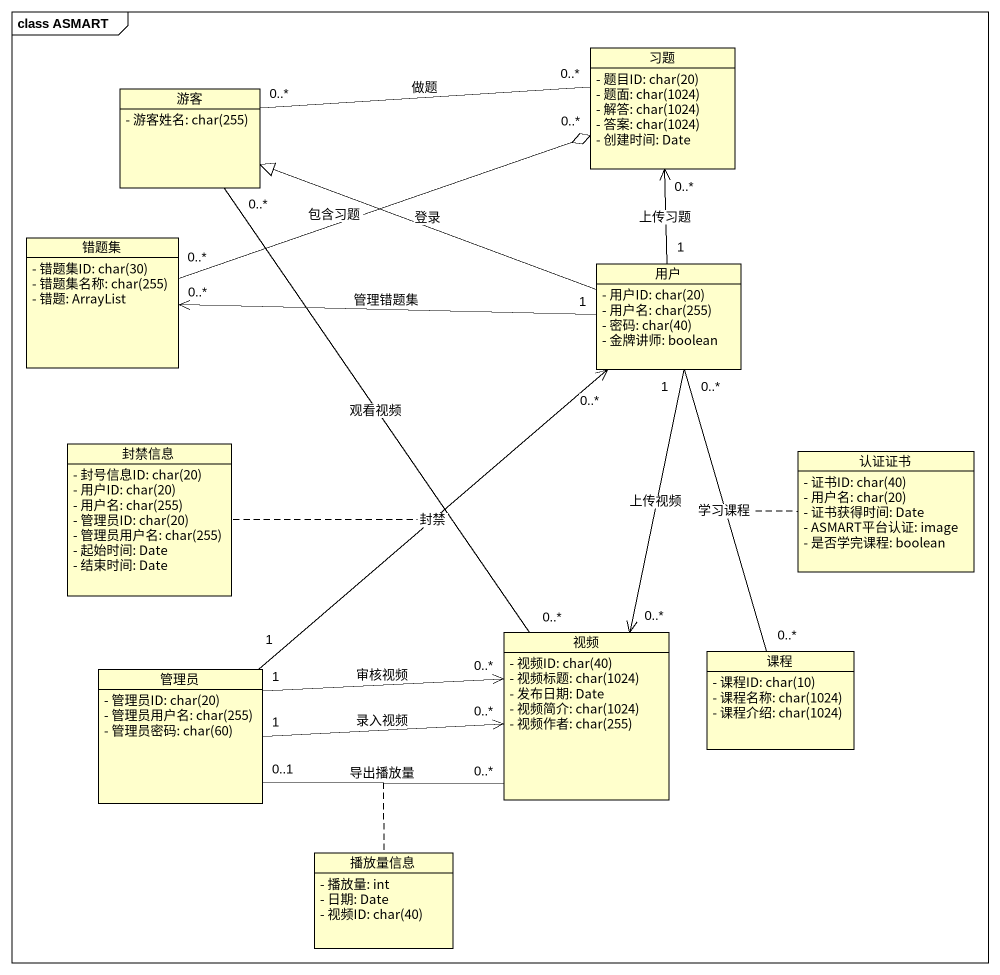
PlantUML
@startuml
mainframe class ASMART
hide circle
hide empty members
skinparam classAttributeIconSize 0
class 习题 {
  {field} - 题目ID: char(20)
  {field} - 题面: char(1024)
  {field} - 解答: char(1024)
  {field} - 答案: char(1024)
  - 创建时间: Date
}
class 游客 {
  {field} - 游客姓名: char(255)
}
class 错题集 {
  {field} - 错题集ID: char(30)
  {field} - 错题集名称: char(255)
  - 错题: ArrayList
}
class 用户 {
  {field} - 用户ID: char(20)
  {field} - 用户名: char(255)
  {field} - 密码: char(40)
  - 金牌讲师: boolean
}
class 封禁信息 {
  {field} - 封号信息ID: char(20)
  {field} - 用户ID: char(20)
  {field} - 用户名: char(255)
  {field} - 管理员ID: char(20)
  {field} - 管理员用户名: char(255)
  - 起始时间: Date
  - 结束时间: Date
}
class 认证证书 {
  {field} - 证书ID: char(40)
  {field} - 用户名: char(20)
  - 证书获得时间: Date
  - ASMART平台认证: image
  - 是否学完课程: boolean
}
class 视频 {
  {field} - 视频ID: char(40)
  {field} - 视频标题: char(1024)
  - 发布日期: Date
  {field} - 视频简介: char(1024)
  {field} - 视频作者: char(255)
}
class 课程 {
  {field} - 课程ID: char(10)
  {field} - 课程名称: char(1024)
  {field} - 课程介绍: char(1024)
}
class 管理员 {
  {field} - 管理员ID: char(20)
  {field} - 管理员用户名: char(255)
  {field} - 管理员密码: char(60)
}
class 播放量信息 {
  - 播放量: int
  - 日期: Date
  {field} - 视频ID: char(40)
}
游客 "0..*" -right- "0..*" 习题 : 做题
游客 "0..*" -- "0..*" 视频 : 观看视频
错题集 "0..*" -right-o "0..*" 习题 : 包含习题
用户 "1" -up-> "0..*" 习题 : 上传习题
用户 -left-|> 游客 : 登录
用户 "1" -left-> "0..*" 错题集 : 管理错题集
用户 "1" --> "0..*" 视频 : 上传视频
用户 "0..*" -- "0..*" 课程 : 学习课程
(用户, 课程) .. 认证证书
管理员 "1" -up-> "0..*" 用户 : 封禁
(管理员, 用户) .. 封禁信息
管理员 "1" -right-> "0..*" 视频 : 审核视频
管理员 "1" -right-> "0..*" 视频 : 录入视频
管理员 "0..1" -right- "0..*" 视频 : 导出播放量
(管理员, 视频) .. 播放量信息
@enduml
